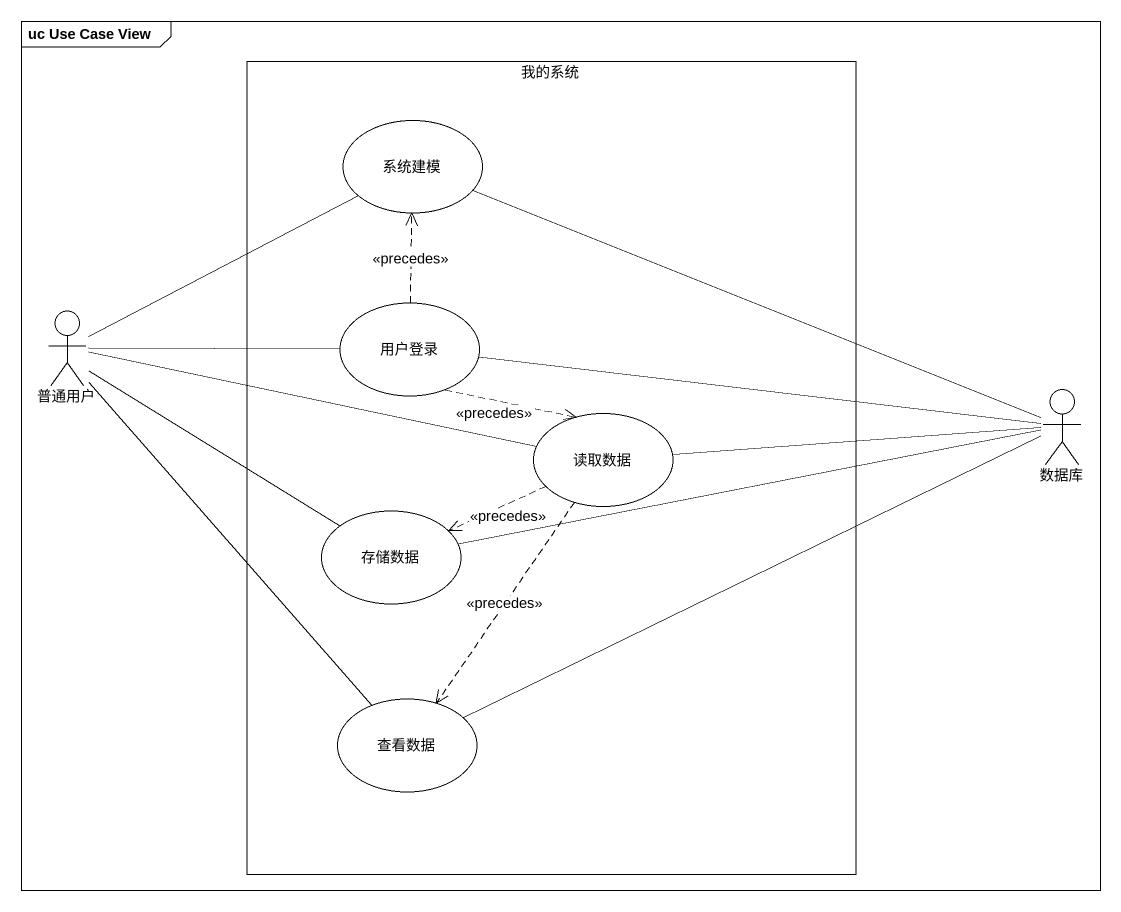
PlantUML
@startuml
mainframe uc Use Case View
rectangle 我的系统 {
  usecase 系统建模
  usecase 用户登录
  usecase 读取数据
  usecase 存储数据
  usecase 查看数据
}
actor 普通用户
actor 数据库
普通用户 -right- 系统建模
普通用户 -right- 用户登录
普通用户 -right- 读取数据
普通用户 -right- 存储数据
普通用户 -- 查看数据
用户登录 .up.> 系统建模 : <<precedes>>
用户登录 .right.> 读取数据 : <<precedes>>
读取数据 .left.> 存储数据 : <<precedes>>
读取数据 ..> 查看数据 : <<precedes>>
数据库 -left- 系统建模
数据库 -left- 用户登录
数据库 -left- 读取数据
数据库 -left- 存储数据
数据库 -left- 查看数据
@enduml
